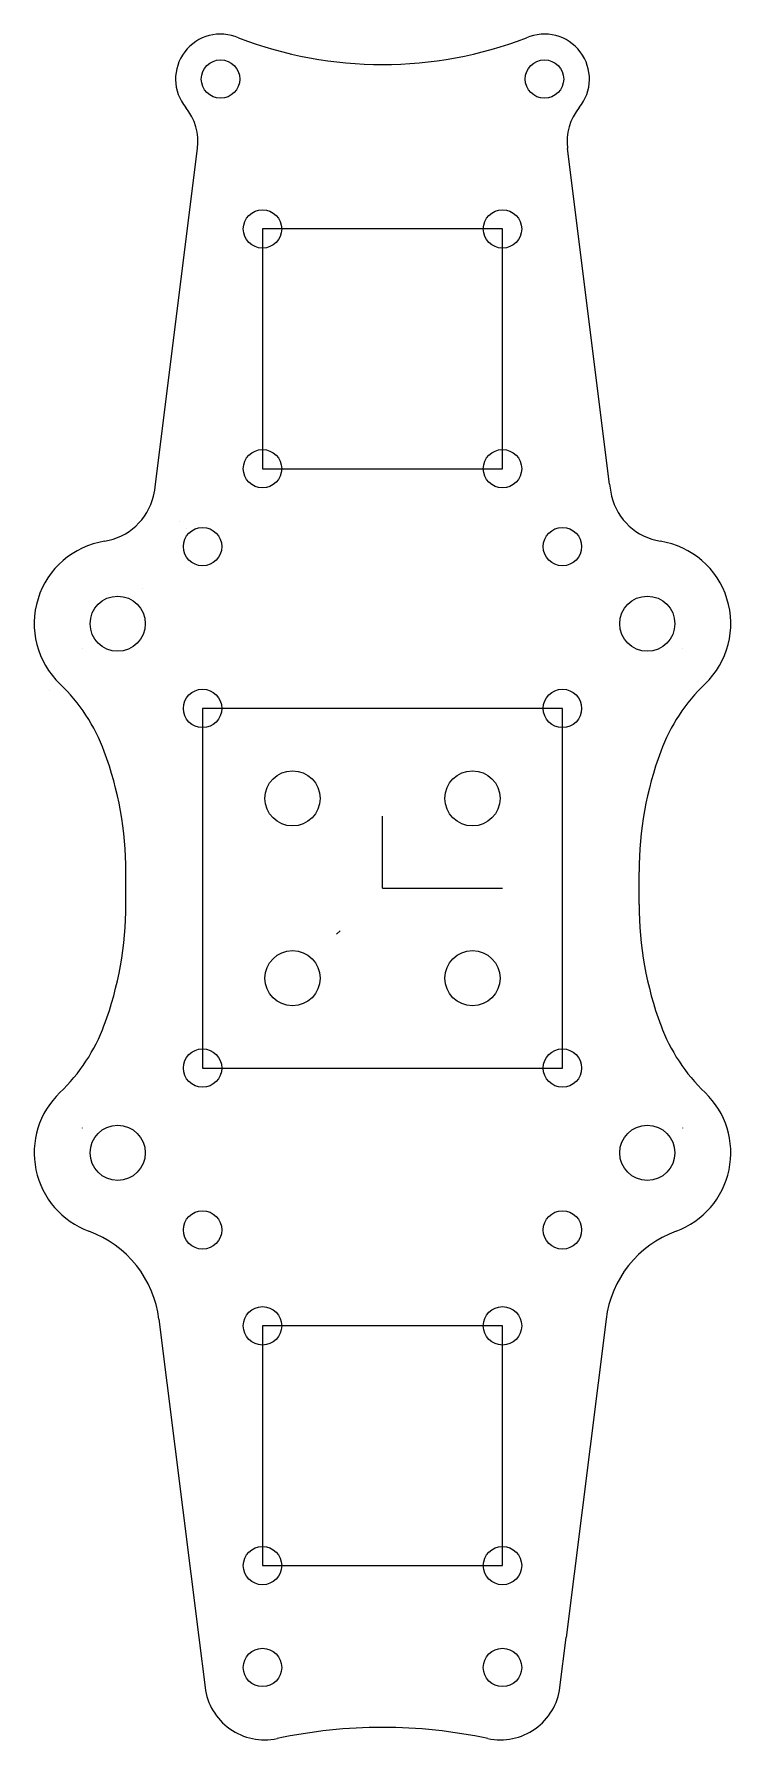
# Model space of a CAD drawing. Header units: millimetres. Extents: x -29 to 29, y -71 to 71.
import ezdxf

# ---------------------------------------------------------------- set-up
doc = ezdxf.new("R2010")
doc.units = ezdxf.units.MM
doc.layers.get('0').update_dxf_attribs({"linetype": 'CONTINUOUS'})

msp = doc.modelspace()

# ---------------------------------------------------------------- linework, layer by layer
for p, q in [((-18.91, 33.71), (-15.41, 61.71)), ((18.91, 33.71), (15.41, 61.71)), ((18.91, 33.71), (19.09, 32.71)), ((-16.93, 30.62), (-16.93, 30.62)), ((-16.93, 30.62), (-16.93, 30.62)), ((-16.36, 30.04), (-16.36, 30.04)), ((-16.36, 30.04), (-16.36, 30.04)), ((-16.46, 27.78), (-16.46, 27.78)), ((-16.46, 27.78), (-16.46, 27.78)), ((-20, 25), (-20, 25)), ((-25, 19.99), (-25, 20)), ((25, 20), (25, 19.99)), ((-27.78, 16.46), (-27.78, 16.46)), ((-27.78, 16.46), (-27.78, 16.46)), ((0, 0), (0, 6)), ((-21.39, -1.36), (-21.39, 1.36)), ((0, 0), (5.5, 0)), ((21.39, -1.36), (21.39, 1.36)), ((-3.54, -3.54), (-3.83, -3.83)), ((-3.54, -3.54), (-3.83, -3.83)), ((-25, -20), (-25, -19.99)), ((25, -19.99), (25, -20)), ((-18.63, -35.94), (-15.31, -62.5)), ((18.63, -35.94), (15.31, -62.5)), ((-15.31, -62.5), (-14.79, -66.66)), ((14.79, -66.66), (15.31, -62.5))]:
    msp.add_line(p, q)
for points in [[(10, 55), (-10, 55), (-10, 35), (10, 35)], [(15, -15), (15, 15), (-15, 15), (-15, -15)], [(10, -36.5), (-10, -36.5), (-10, -56.5), (10, -56.5)]]:
    msp.add_lwpolyline(points, close=True)
for centre, radius in [((-13.5, 67.5), 1.6), ((13.5, 67.5), 1.6), ((-10, 55), 1.6), ((10, 55), 1.6), ((-10, 35), 1.6), ((10, 35), 1.6), ((-15, 28.5), 1.6), ((15, 28.5), 1.6), ((-22.07, 22.07), 2.3), ((22.07, 22.07), 2.3), ((-15, 15), 1.6), ((15, 15), 1.6), ((-7.5, 7.5), 2.3), ((7.5, 7.5), 2.3), ((-7.5, -7.5), 2.3), ((7.5, -7.5), 2.3), ((-15, -15), 1.6), ((15, -15), 1.6), ((-22.07, -22.07), 2.3), ((22.07, -22.07), 2.3), ((-15, -28.5), 1.6), ((15, -28.5), 1.6), ((-10, -36.5), 1.6), ((10, -36.5), 1.6), ((-10, -56.5), 1.6), ((10, -56.5), 1.6), ((-10, -65), 1.6), ((10, -65), 1.6)]:
    msp.add_circle(centre, radius)
for centre, radius, start, end in [((-13.5, 67.5), 3.75, 66.2516, 219.3807), ((13.5, 67.5), 3.75, -39.3807, 113.7484), ((0, 102.37), 33.65, 249.1232, 290.8768), ((-19.88, 62.27), 4.5, -7.125, 39.3807), ((19.88, 62.27), 4.5, 140.6193, 187.125), ((-27.84, 34.83), 9, 346.3994, 352.875), ((-23.95, 33.89), 5, 279.0547, 346.3994), ((23.95, 33.89), 5, 193.6006, 260.9453), ((-22.07, 22.07), 6.96, 99.0547, 226.2451), ((22.07, 22.07), 6.96, -46.2451, 80.9453), ((-20, 20), 5, 89.9779, 90.0221), ((-20, 20), 5, 179.9779, 180.0221), ((-37.26, 6.21), 15, 20.2649, 46.2451), ((37.26, 6.21), 15, 133.7549, 159.7351), ((-50.4, 1.36), 29.01, 0, 20.2649), ((50.4, 1.36), 29.01, 159.7351, 180), ((-50.4, -1.36), 29.01, 339.7351, 360), ((50.4, -1.36), 29.01, 180, 200.2649), ((-37.26, -6.21), 15, 313.7549, 339.7351), ((37.26, -6.21), 15, 200.2649, 226.2451), ((-22.07, -22.07), 6.96, 133.7549, 249.8799), ((22.07, -22.07), 6.96, -69.8799, 46.2451), ((-27.56, -37.06), 9, 7.125, 69.8799), ((27.56, -37.06), 9, 110.1201, 172.875), ((-9.83, -66.04), 5, 187.125, 282.0732), ((9.83, -66.04), 5, 257.9268, 352.875), ((0, -112), 42, 77.9268, 102.0732)]:
    msp.add_arc(centre, radius, start, end)
msp.add_open_spline([(0, 0), (10, 0)], degree=1)
msp.add_open_spline([(0, 0), (10, 0)], degree=1)
msp.add_open_spline([(0, 0), (10, 0)], degree=1)
msp.add_open_spline([(0, 0), (10, 0)], degree=1)

doc.saveas('drawing.dxf')
